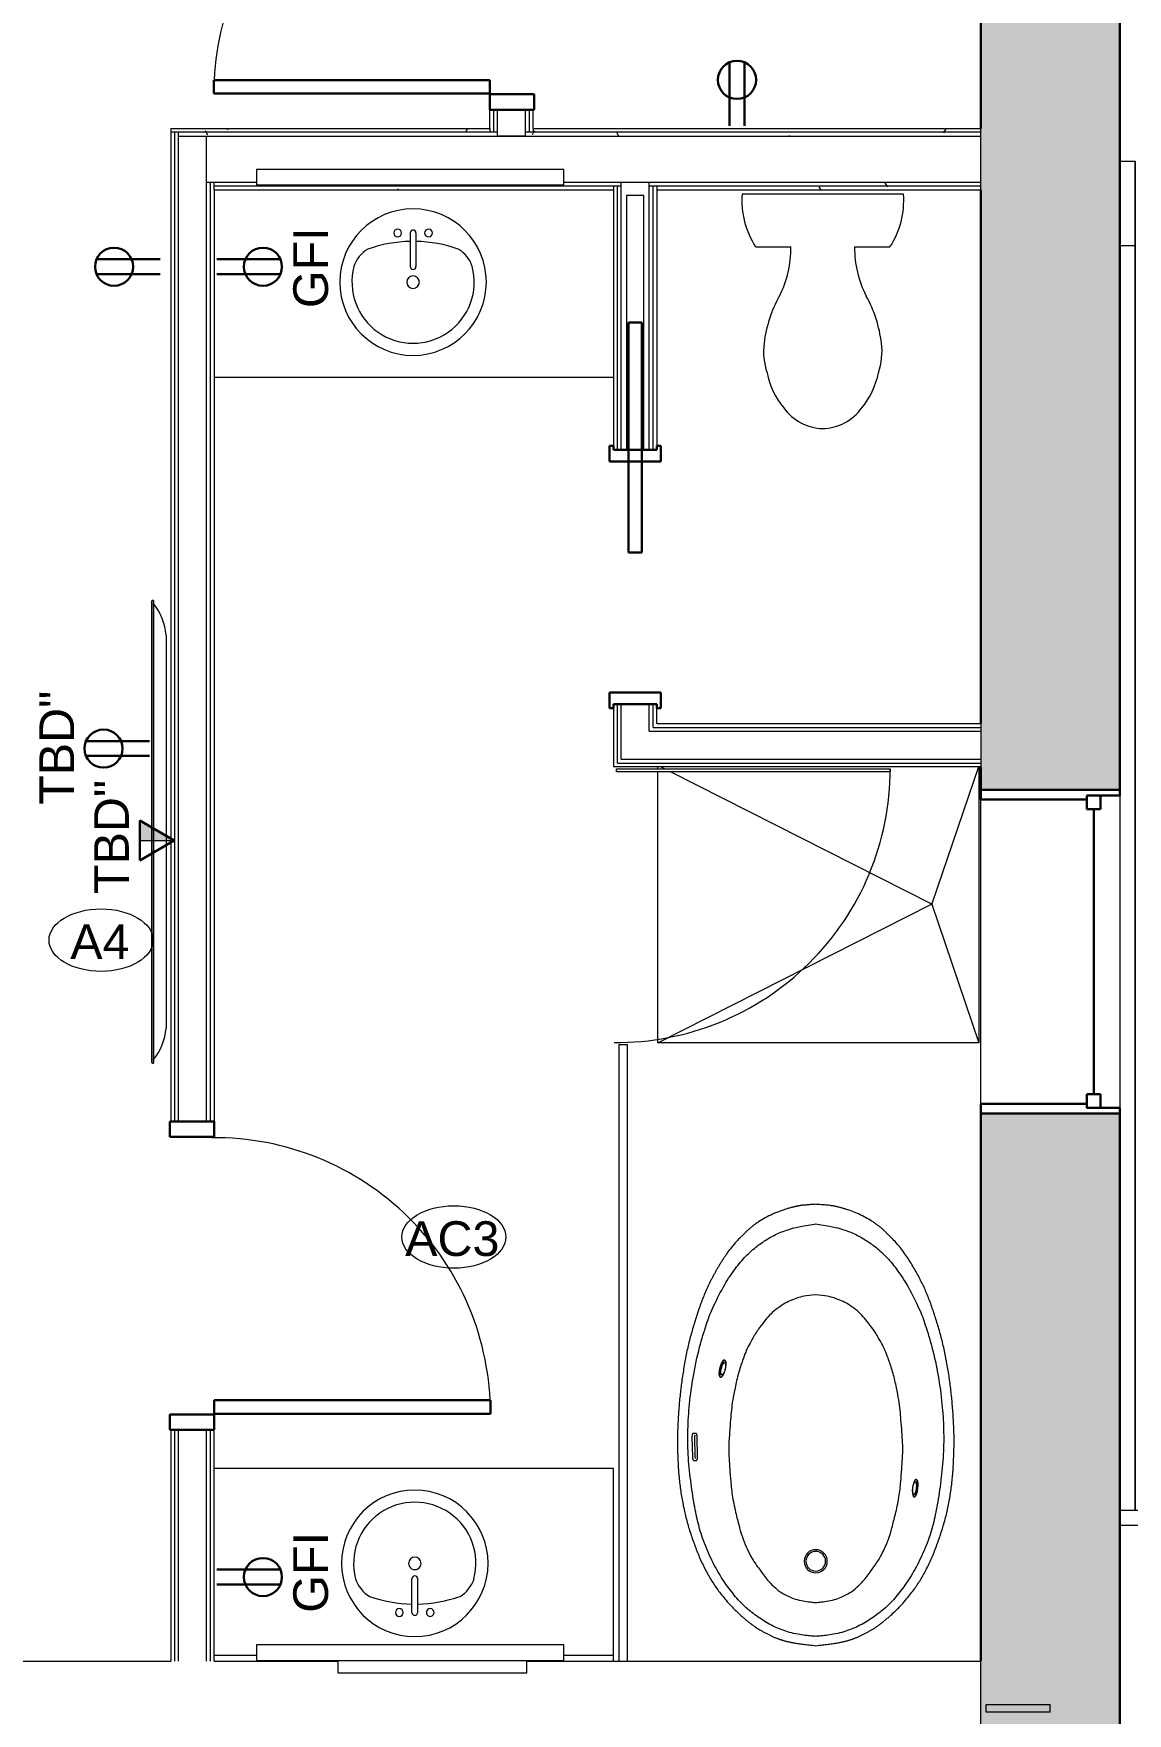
# Model space of a CAD drawing. Header units: inches. Extents: x -1176 to 1507, y -2563 to 978.
# Drawn here: x -894.9 to -753, y -794 to -576.1 of the extents above; entities that cross this region are included whole.
import ezdxf

# ---------------------------------------------------------------- set-up
doc = ezdxf.new("R2010")
doc.units = ezdxf.units.IN
doc.header["$MEASUREMENT"] = 0
for name, color, linetype, lineweight in [('A-ANNO-NOTE', 131, 'Continuous', 40), ('A-DOOR', 31, 'Continuous', 18), ('A-DOOR-FRAM', 31, 'Continuous', 30), ('A-FLOR-HRAL', 11, 'Continuous', 18), ('A-GLAZ', 151, 'Continuous', 18), ('A-GLAZ-CURT', 52, 'Continuous', 9), ('A-WALL', 113, 'Continuous', 18), ('A-WALL-PATT', 111, 'Continuous', 18), ('I-WALL', 2, 'Continuous', 18), ('P-SANR-FIXT', 6, 'Continuous', 9), ('Q-CASE', 31, 'Continuous', 9), ('Q-SPCQ', 91, 'Continuous', 9), ('Q-SPCQ-IDEN', 132, 'Continuous', 9)]:
    doc.layers.add(name, color=color, linetype=linetype, lineweight=lineweight)
doc.styles.add('Arial', font='arial.ttf', dxfattribs={"height": 4.5})
doc.styles.add('Swis721 Lt BT', font='swissl.ttf', dxfattribs={"height": 4.5})
pattern_1 = [(0, (0, 0), (15.36, 3.84), [0.634, -10.886, 0.634, -10.886, -61.44]), (0, (0, 0), (15.36, 3.84), [-23.04, 0.634, -22.406, 0.634, -10.886, -26.88]), (0, (0, 0), (15.36, 3.84), [-57.6, 0.634, -7.046, 0.634, -18.566]), (120, (5.76, 1.92), (-11.005538, 11.38215), [0.634, -10.886, 0.634, -10.886, -61.44]), (120, (5.76, 1.92), (-11.005538, 11.38215), [-23.04, 0.634, -22.406, 0.634, -10.886, -26.88]), (120, (5.76, 1.92), (-11.005538, 11.38215), [-57.6, 0.634, -7.046, 0.634, -18.566]), (240, (7.68, 9.6), (-4.354462, -15.22215), [0.634, -10.886, 0.634, -10.886, -61.44]), (240, (7.68, 9.6), (-4.354462, -15.22215), [-23.04, 0.634, -22.406, 0.634, -10.886, -26.88]), (240, (7.68, 9.6), (-4.354462, -15.22215), [-57.6, 0.634, -7.046, 0.634, -18.566])]

# ---------------------------------------------------------------- blocks, each defined once
blk = doc.blocks.new('Double Hung - balcony windows 3_ 6_-6827319-2nd Floor Power _ Signal')
at = {"layer": 'A-GLAZ', "color": 8, "lineweight": 30}
for p, q in [((-21, 9), (-20.25, 9)), ((-20.25, 4.75), (-20.25, 9)), ((20.25, 4.75), (20.25, 9)), ((21, 9), (20.25, 9)), ((-20.25, 6.5), (-20.25, 4.75)), ((-20.25, 6.5), (-18.5, 6.5)), ((-20.25, 4.75), (-18.5, 4.75)), ((-20.25, 4.75), (-19.75, 4.75)), ((-19.75, -9), (-19.75, 4.75)), ((-18.5, 6.5), (-18.5, 4.75)), ((-18.5, 5.625), (18.5, 5.625)), ((18.5, 6.5), (18.5, 4.75)), ((20.25, 6.5), (18.5, 6.5)), ((20.25, 4.75), (18.5, 4.75)), ((19.75, 4.75), (20.25, 4.75)), ((19.75, 4.75), (19.75, -9)), ((20.25, 6.5), (20.25, 4.75)), ((-19.75, -9), (-21, -9)), ((19.75, -9), (21, -9))]:
    blk.add_line(p, q, dxfattribs=at)
blk = doc.blocks.new('Vanity Counter Top w Round Sink Hole - 24_ Depth-7683048-2nd Floor Power _ Signal')
at = {"layer": 'Q-CASE'}
for p, q in [((-52.26, 0), (-52.26, -25)), ((-52.26, -0.75), (-45.82, -0.75)), ((-5.97, -0.75), (-0.49, -0.75)), ((-52.26, -25), (-0.49, -25))]:
    blk.add_line(p, q, dxfattribs=at)
blk = doc.blocks.new('Sink Vanity-Round - 19_ x 19_-4918671-2nd Floor Power _ Signal')
at = {"layer": 'P-SANR-FIXT'}
for p, q in [((3.43, 9.73), (3.43, 5.36)), ((4.18, 9.73), (4.18, 5.36))]:
    blk.add_line(p, q, dxfattribs=at)
for centre, radius, start, end in [((3.81, 3.35), 9.5, 90, 270), ((3.81, 3.35), 9.5, 270, 90), ((1.81, 9.73), 0.5, 360, 180), ((1.81, 9.73), 0.5, 180, 360), ((3.81, 9.73), 0.375, 360, 180), ((5.81, 9.73), 0.5, 0, 180), ((5.81, 9.73), 0.5, 180, 360), ((0.05, 4.11), 4.12, 120.7927, 162.1904), ((3.81, -9.17), 17.81, 91.2067, 109.2086), ((3.81, -9.17), 17.81, 70.7914, 88.7933), ((7.56, 4.11), 4.12, 17.8096, 59.2073), ((3.81, 3.35), 7.93, 165.3071, 14.6929), ((3.81, 5.36), 0.375, 180, 360), ((3.81, 3.35), 0.812, 360, 180), ((3.81, 3.35), 0.813, 180, 360)]:
    blk.add_arc(centre, radius, start, end, dxfattribs=at)
blk = doc.blocks.new('Single Flush - D1 3_ X 8_-8250001-2nd Floor Power _ Signal')
at = {"layer": 'A-DOOR', "lineweight": 30}
for p, q in [((16.15625, -2.8125), (17.90625, -2.8125)), ((16.15625, -38.625), (16.15625, -2.8125)), ((17.90625, -2.8125), (17.90625, -38.625)), ((17.90625, -38.625), (16.15625, -38.625))]:
    blk.add_line(p, q, dxfattribs=at)
at = {"layer": 'A-DOOR', "lineweight": 9}
blk.add_arc((17.90625, -2.8125), 35.8125, 179.5, 270, dxfattribs=at)
at = {"layer": 'A-DOOR-FRAM'}
for p, q in [((-20, 2.9375), (-20, -2.8125)), ((-20, 2.9375), (-18, 2.9375)), ((-18, 2.9375), (-18, -2.8125)), ((18.000004, 2.9375), (18.000004, -2.8125)), ((18.000004, 2.9375), (20.000004, 2.9375)), ((20.000004, 2.9375), (20.000004, -2.8125)), ((-20, -2.8125), (-18, -2.8125)), ((18.000004, -2.8125), (20.000004, -2.8125))]:
    blk.add_line(p, q, dxfattribs=at)
blk = doc.blocks.new('Single Flush - D2 3_ X 8_-8252890-2nd Floor Power _ Signal')
at = {"layer": 'A-DOOR', "lineweight": 30}
for p, q in [((16.15625, 38.625), (16.15625, 2.8125)), ((17.90625, 38.625), (16.15625, 38.625)), ((17.90625, 2.8125), (17.90625, 38.625)), ((16.15625, 2.8125), (17.90625, 2.8125))]:
    blk.add_line(p, q, dxfattribs=at)
at = {"layer": 'A-DOOR', "lineweight": 9}
blk.add_arc((17.90625, 2.8125), 35.8125, 90, 180.5, dxfattribs=at)
at = {"layer": 'A-DOOR-FRAM'}
for p, q in [((-20, -2.9375), (-20, 2.8125)), ((-20, 2.8125), (-18, 2.8125)), ((-18, -2.9375), (-18, 2.8125)), ((18.000004, -2.9375), (18.000004, 2.8125)), ((18.000004, 2.8125), (20.000004, 2.8125)), ((20.000004, -2.9375), (20.000004, 2.8125)), ((-20, -2.9375), (-18, -2.9375)), ((18.000004, -2.9375), (20.000004, -2.9375))]:
    blk.add_line(p, q, dxfattribs=at)
blk = doc.blocks.new('Top Rail Type - Top Rail_Internal_-7020483-2nd Floor Power _ Signal')
at = {"layer": 'A-FLOR-HRAL', "lineweight": 9}
for p, q in [((-754.04, -592.63), (-752.04, -592.63)), ((-752.04, -592.63), (-752.04, -603.63)), ((-752.04, -603.63), (-754.04, -603.63)), ((-752.04, -603.63), (-752.04, -767.63))]:
    blk.add_line(p, q, dxfattribs=at)
blk = doc.blocks.new('Top Rail Type - Top Rail_Internal_-V51-2nd Floor Power _ Signal')
at = {"layer": 'A-FLOR-HRAL', "lineweight": 9}
for p, q in [((-754.04, -592.63), (-752.04, -592.63)), ((-752.04, -603.63), (-752.04, -592.63)), ((-752.04, -767.63), (-752.04, -603.63))]:
    blk.add_line(p, q, dxfattribs=at)
blk = doc.blocks.new('P-Toilet-Floor-3D - Floor Mount-7330913-2nd Floor Power _ Signal')
at = {"layer": 'P-SANR-FIXT'}
for p, q in [((10.46, -1.47), (-10.46, -1.47)), ((-8.7, -8.31), (-4.13, -8.31)), ((4.13, -8.31), (8.7, -8.31))]:
    blk.add_line(p, q, dxfattribs=at)
for centre, radius, start, end in [((0.69, -2.25), 11.19, 176.0012, 212.8527), ((-0.69, -2.25), 11.19, 327.1473, 3.9988), ((-17.85, -8.46), 13.72, 332.9997, 0.6089), ((17.85, -8.46), 13.72, 179.3911, 207.0003), ((9.41, -22.94), 17.16, 151.2397, 172.7867), ((-9.41, -22.94), 17.16, 7.2133, 28.7603), ((0.88, -21.86), 8.56, 172.7867, 198.8936), ((-0.88, -21.86), 8.56, 341.1064, 7.2133), ((2.68, -22.72), 10.08, 190.9157, 219.9319), ((-2.68, -22.72), 10.08, 320.0681, 349.0843), ((0.18, -25.42), 6.45, 215.8378, 268.4031), ((-0.18, -25.42), 6.45, 271.5969, 324.1622)]:
    blk.add_arc(centre, radius, start, end, dxfattribs=at)
blk = doc.blocks.new('CW-Single Glass Door - Type 1-7109292-2nd Floor Power _ Signal')
at = {"layer": 'A-DOOR'}
for p, q in [((-17.75, 35.875), (-17.375, 35.875)), ((-17.75, 0.375), (-17.75, 35.875)), ((-17.375, 35.875), (-17.375, 0.375)), ((-17.375, 0.375), (-17.75, 0.375))]:
    blk.add_line(p, q, dxfattribs=at)
at = {"layer": 'A-DOOR', "lineweight": 9}
blk.add_arc((-17.75, 0.375), 35.5, 359.5, 90, dxfattribs=at)
blk = doc.blocks.new('downloadobjectfile_id_236f7131-f753-4b41-a4ac-6b6cf5932f67 - Bath tub-6664744-2nd Floor Power _ Signal')
at = {"layer": 'P-SANR-FIXT'}
for p, q in [((-4.58, 15.85), (-4.58, 15.48)), ((-4.21, 15.32), (-1.45, 15.38)), ((-1.53, 16.05), (-4.15, 15.99)), ((-1.52, 15.72), (-4.15, 15.66)), ((-1.09, 15.55), (-1.1, 15.94)), ((6.24, 12.4), (6.23, 12.33)), ((8.41, 11.78), (8.42, 11.84))]:
    blk.add_line(p, q, dxfattribs=at)
for centre, radius, start, end in [((-4.14, 15.3), 0.361, 91.2564, 121.564), ((-1.51, 15.36), 0.361, 60.9489, 91.2564), ((-17.67, 0), 1.5, 360, 180), ((-17.67, 0), 1.27, 0, 180), ((-17.67, 0), 1.5, 180, 360), ((-17.67, 0), 1.27, 180, 0)]:
    blk.add_arc(centre, radius, start, end, dxfattribs=at)
for points, knots in [([(28.63, 0), (28.61, 0.2), (28.6, 0.48), (28.58, 0.81), (28.56, 1.05), (28.54, 1.26), (28.52, 1.45), (28.51, 1.62), (28.49, 1.79), (28.47, 1.94), (28.45, 2.07), (28.43, 2.2), (28.41, 2.33), (28.39, 2.44), (28.36, 2.55), (28.34, 2.65), (28.31, 2.76), (28.29, 2.87), (28.25, 3.01), (28.21, 3.18), (28.14, 3.41), (28.06, 3.71), (27.93, 4.11), (27.71, 4.76), (27.37, 5.6), (26.88, 6.57), (26.43, 7.3), (26.09, 7.81), (25.84, 8.15), (25.61, 8.44), (25.38, 8.7), (25.15, 8.95), (24.91, 9.19), (24.65, 9.45), (24.29, 9.81), (23.8, 10.29), (23.15, 10.85), (22.57, 11.3), (22.09, 11.64), (21.72, 11.88), (21.36, 12.12), (20.99, 12.35), (20.62, 12.58), (20.26, 12.79), (19.89, 13), (19.52, 13.2), (19.15, 13.4), (18.66, 13.65), (18.04, 13.95), (17.29, 14.29), (16.53, 14.61), (15.75, 14.9), (14.69, 15.28), (13.32, 15.72), (11.9, 16.13), (10.73, 16.44), (9.54, 16.72), (8, 17.02), (6.12, 17.32), (4.57, 17.52), (3.34, 17.65), (2.43, 17.73), (1.54, 17.8), (0.68, 17.85), (-0.13, 17.89), (-0.86, 17.92), (-1.51, 17.94), (-2.14, 17.94), (-2.84, 17.93), (-3.67, 17.91), (-4.61, 17.87), (-5.42, 17.83), (-6.07, 17.79), (-6.7, 17.73), (-7.78, 17.63), (-9.25, 17.42), (-10.67, 17.15), (-11.79, 16.89), (-12.64, 16.67), (-13.48, 16.42), (-14.32, 16.15), (-15.14, 15.86), (-16.2, 15.47), (-17.23, 15.06), (-18.26, 14.57), (-19.02, 14.18), (-19.74, 13.78), (-20.4, 13.38), (-21.04, 12.95), (-21.69, 12.48), (-22.38, 11.94), (-22.97, 11.43), (-23.46, 10.98), (-23.83, 10.62), (-24.2, 10.24), (-24.56, 9.85), (-24.91, 9.46), (-25.23, 9.09), (-25.52, 8.74), (-25.77, 8.43), (-25.99, 8.13), (-26.26, 7.75), (-26.5, 7.35), (-26.76, 6.89), (-26.96, 6.54), (-27.11, 6.24), (-27.23, 6.01), (-27.31, 5.84), (-27.39, 5.68), (-27.49, 5.46), (-27.59, 5.22), (-27.68, 5), (-27.73, 4.86), (-27.77, 4.76), (-27.8, 4.65), (-27.84, 4.53), (-27.88, 4.41), (-27.92, 4.28), (-27.96, 4.14), (-28, 3.99), (-28.04, 3.83), (-28.08, 3.65), (-28.13, 3.46), (-28.17, 3.26), (-28.21, 3.04), (-28.26, 2.79), (-28.3, 2.53), (-28.35, 2.24), (-28.39, 1.94), (-28.45, 1.49), (-28.53, 0.87), (-28.59, 0.3), (-28.62, 0)], [0, 0, 0, 0, 0.003049, 0.004573, 0.006098, 0.007622, 0.009146, 0.010671, 0.012195, 0.01372, 0.015244, 0.016768, 0.018293, 0.019817, 0.021341, 0.022866, 0.02439, 0.025915, 0.027439, 0.030488, 0.033537, 0.036585, 0.042683, 0.04878, 0.060976, 0.073171, 0.085366, 0.091463, 0.097561, 0.103659, 0.109756, 0.115854, 0.121951, 0.128049, 0.134146, 0.146341, 0.158537, 0.170732, 0.176829, 0.182927, 0.189024, 0.195122, 0.20122, 0.207317, 0.213415, 0.219512, 0.22561, 0.231707, 0.243902, 0.256098, 0.268293, 0.280488, 0.292683, 0.317073, 0.341463, 0.353659, 0.365854, 0.390244, 0.414634, 0.439024, 0.45122, 0.463415, 0.47561, 0.487805, 0.5, 0.512195, 0.52439, 0.536585, 0.54878, 0.560976, 0.573171, 0.585366, 0.591463, 0.597561, 0.609756, 0.634146, 0.658537, 0.670732, 0.682927, 0.695122, 0.707317, 0.719512, 0.731707, 0.756098, 0.768293, 0.780488, 0.792683, 0.804878, 0.817073, 0.829268, 0.841463, 0.853659, 0.859756, 0.865854, 0.871951, 0.878049, 0.884146, 0.890244, 0.896341, 0.902439, 0.908537, 0.914634, 0.926829, 0.932927, 0.939024, 0.945122, 0.948171, 0.95122, 0.954268, 0.957317, 0.963415, 0.966463, 0.967988, 0.969512, 0.971037, 0.972561, 0.974085, 0.97561, 0.977134, 0.978659, 0.980183, 0.981707, 0.983232, 0.984756, 0.98628, 0.987805, 0.989329, 0.990854, 0.992378, 0.993902, 0.996951, 1, 1, 1, 1]), ([(-27.41, 0), (-27.41, 0.17), (-27.39, 0.55), (-27.13, 2.64), (-26.63, 4.38), (-25.79, 6.2), (-24.61, 7.94), (-23.4, 9.44), (-21.88, 10.76), (-19.96, 12.16), (-17.98, 13.29), (-15.15, 14.56), (-12.92, 15.24), (-10.26, 15.8), (-7.17, 16.24), (-3.75, 16.6), (-0.55, 16.6), (2.72, 16.42), (6.45, 15.9), (9.78, 15.19), (13.29, 14.12), (14.76, 13.58), (18.1, 11.95), (19.97, 10.69), (21.67, 9.36), (23.1, 7.78), (23.97, 6.54), (24.83, 5.05), (25.43, 3.41), (25.81, 1.98), (26.08, 0)], [-5.618031, -5.618031, -5.618031, -5.618031, -5.544194, -5.424812, -5.260384, -5.095898, -4.928484, -4.760658, -4.585358, -4.400115, -4.184559, -3.970312, -3.743931, -3.517047, -3.259472, -2.988396, -2.713063, -2.428449, -2.138296, -1.837006, -1.597044, -1.348216, -1.138919, -0.913036, -0.731154, -0.569833, -0.420907, -0.282566, -0.145254, 0, 0, 0, 0]), ([(-4.15, 15.99), (-4.26, 15.99), (-4.4, 15.97), (-4.52, 15.92), (-4.56, 15.9), (-4.58, 15.87), (-4.58, 15.86), (-4.58, 15.85)], [0, 0, 0, 0, 0.444444, 0.666667, 0.777778, 0.888889, 1, 1, 1, 1]), ([(-4.58, 15.48), (-4.57, 15.46), (-4.57, 15.45), (-4.56, 15.43), (-4.56, 15.43), (-4.56, 15.42), (-4.55, 15.42), (-4.55, 15.41), (-4.54, 15.4), (-4.53, 15.4), (-4.53, 15.39), (-4.52, 15.39), (-4.51, 15.38), (-4.5, 15.38), (-4.49, 15.37), (-4.48, 15.37), (-4.46, 15.36), (-4.45, 15.35), (-4.43, 15.35), (-4.41, 15.34), (-4.39, 15.34), (-4.37, 15.33), (-4.35, 15.33), (-4.32, 15.33), (-4.29, 15.32), (-4.26, 15.32), (-4.23, 15.32), (-4.21, 15.32)], [0, 0, 0, 0, 0.041667, 0.057292, 0.080729, 0.104167, 0.125, 0.145833, 0.1875, 0.229167, 0.270833, 0.302083, 0.333333, 0.375, 0.416667, 0.458333, 0.5, 0.541667, 0.583333, 0.666667, 0.75, 0.791667, 0.833333, 0.875, 0.916667, 0.958333, 1, 1, 1, 1]), ([(-1.1, 15.94), (-1.1, 15.95), (-1.11, 15.96), (-1.14, 15.98), (-1.18, 16), (-1.25, 16.02), (-1.37, 16.04), (-1.48, 16.05), (-1.53, 16.05)], [0, 0, 0, 0, 0.125, 0.25, 0.375, 0.5, 0.75, 1, 1, 1, 1]), ([(-1.45, 15.38), (-1.43, 15.38), (-1.4, 15.38), (-1.36, 15.39), (-1.33, 15.39), (-1.31, 15.4), (-1.29, 15.4), (-1.27, 15.4), (-1.26, 15.41), (-1.24, 15.41), (-1.23, 15.42), (-1.21, 15.42), (-1.2, 15.43), (-1.18, 15.44), (-1.17, 15.44), (-1.16, 15.45), (-1.15, 15.46), (-1.14, 15.46), (-1.13, 15.47), (-1.13, 15.47), (-1.12, 15.48), (-1.11, 15.49), (-1.11, 15.49), (-1.1, 15.5), (-1.1, 15.51), (-1.1, 15.51), (-1.09, 15.52), (-1.09, 15.54), (-1.09, 15.55)], [0, 0, 0, 0, 0.041667, 0.083333, 0.125, 0.166667, 0.208333, 0.25, 0.291667, 0.333333, 0.375, 0.416667, 0.5, 0.541667, 0.583333, 0.625, 0.666667, 0.697917, 0.729167, 0.770833, 0.8125, 0.854167, 0.875, 0.895833, 0.916667, 0.942708, 0.958333, 1, 1, 1, 1]), ([(16.89, 0), (16.8, 1.27), (16.48, 2.48), (16.13, 3.34), (15.69, 4.17), (14.98, 5.22), (14.26, 6.02), (13.41, 6.67), (12.38, 7.51), (11.18, 8.22), (10.13, 8.79), (9.49, 9.08), (8.26, 9.53), (6.69, 10.07), (4.84, 10.46), (3.28, 10.79), (1.97, 10.94), (0.6, 11.06), (-0.86, 11.17), (-2.86, 11.31), (-4.35, 11.24), (-5.73, 11.15), (-7.46, 11.03), (-9.26, 10.84), (-11.69, 10.32), (-13.21, 9.91), (-14.78, 9.49), (-16.19, 8.83), (-17.34, 8.3), (-18.79, 7.24), (-20.02, 6.38), (-21.28, 5.13), (-21.9, 4.24), (-22.24, 3.5), (-22.59, 2.68), (-22.84, 1.69), (-22.94, 0.81), (-23, 0.26), (-23.03, 0)], [0, 0, 0, 0, 0.095825, 0.182513, 0.269753, 0.361199, 0.455897, 0.552236, 0.65743, 0.766411, 0.857986, 0.946942, 1.048984, 1.184003, 1.327218, 1.460629, 1.57966, 1.69493, 1.829456, 1.967274, 2.102928, 2.230917, 2.36765, 2.535001, 2.698079, 2.855999, 2.988228, 3.111669, 3.240091, 3.366918, 3.507968, 3.628876, 3.730864, 3.808196, 3.883993, 3.961779, 4.030158, 4.077503, 4.077503, 4.077503, 4.077503]), ([(6.23, 12.33), (6.22, 12.32), (6.22, 12.28), (6.24, 12.22), (6.29, 12.15), (6.37, 12.08), (6.47, 12.01), (6.63, 11.92), (6.87, 11.82), (7.21, 11.72), (7.67, 11.62), (8.08, 11.61), (8.33, 11.68), (8.39, 11.74), (8.41, 11.78)], [0, 0, 0, 0, 0.05, 0.1, 0.15, 0.2, 0.25, 0.3, 0.4, 0.5, 0.6, 0.8, 0.9, 1, 1, 1, 1]), ([(8.41, 11.78), (8.41, 11.8), (8.41, 11.83), (8.39, 11.9), (8.34, 11.96), (8.27, 12.03), (8.17, 12.1), (8.01, 12.19), (7.76, 12.3), (7.42, 12.4), (6.96, 12.49), (6.54, 12.51), (6.29, 12.43), (6.24, 12.37), (6.23, 12.33)], [0, 0, 0, 0, 0.05, 0.1, 0.15, 0.2, 0.25, 0.3, 0.4, 0.5, 0.6, 0.8, 0.9, 1, 1, 1, 1]), ([(6.23, 12.33), (6.23, 12.35), (6.25, 12.38), (6.31, 12.43), (6.39, 12.46), (6.49, 12.48), (6.61, 12.49), (6.8, 12.5), (7.07, 12.47), (7.42, 12.4), (7.88, 12.26), (8.24, 12.07), (8.4, 11.89), (8.42, 11.81), (8.41, 11.78)], [0, 0, 0, 0, 0.05, 0.1, 0.15, 0.2, 0.25, 0.3, 0.4, 0.5, 0.6, 0.8, 0.9, 1, 1, 1, 1]), ([(8.42, 11.84), (8.43, 11.85), (8.43, 11.89), (8.41, 11.95), (8.36, 12.02), (8.28, 12.09), (8.18, 12.15), (8.03, 12.24), (7.78, 12.35), (7.45, 12.46), (6.98, 12.55), (6.56, 12.56), (6.31, 12.49), (6.25, 12.43), (6.24, 12.4)], [0, 0, 0, 0, 0.05, 0.1, 0.15, 0.2, 0.25, 0.3, 0.4, 0.5, 0.6, 0.8, 0.9, 1, 1, 1, 1]), ([(8.09, 11.82), (8.09, 11.8), (8.08, 11.78), (8.05, 11.75), (8, 11.72), (7.94, 11.7), (7.86, 11.69), (7.73, 11.68), (7.47, 11.7), (7.05, 11.79), (6.68, 11.96), (6.52, 12.11), (6.5, 12.18), (6.52, 12.21)], [0, 0, 0, 0, 0.047619, 0.095238, 0.142857, 0.190476, 0.238095, 0.285714, 0.380952, 0.571429, 0.761905, 0.880952, 1, 1, 1, 1]), ([(8.09, 11.82), (8.1, 11.83), (8.1, 11.86), (8.09, 11.9), (8.06, 11.95), (8.01, 11.99), (7.94, 12.04), (7.84, 12.11), (7.6, 12.21), (7.18, 12.33), (6.78, 12.35), (6.56, 12.3), (6.52, 12.24), (6.52, 12.21)], [0, 0, 0, 0, 0.047619, 0.095238, 0.142857, 0.190476, 0.238095, 0.285714, 0.380952, 0.571429, 0.761905, 0.880952, 1, 1, 1, 1]), ([(6.52, 12.21), (6.52, 12.22), (6.54, 12.25), (6.58, 12.28), (6.65, 12.3), (6.76, 12.32), (7, 12.32), (7.44, 12.25), (7.85, 12.09), (8.06, 11.93), (8.1, 11.85), (8.09, 11.82)], [0, 0, 0, 0, 0.052632, 0.105263, 0.157895, 0.210526, 0.315789, 0.526316, 0.736842, 0.868421, 1, 1, 1, 1]), ([(6.52, 12.21), (6.52, 12.22), (6.54, 12.25), (6.58, 12.28), (6.65, 12.3), (6.73, 12.31), (6.82, 12.32), (6.97, 12.32), (7.25, 12.28), (7.67, 12.17), (7.97, 12.01), (8.08, 11.89), (8.1, 11.84), (8.09, 11.82)], [0, 0, 0, 0, 0.052632, 0.105263, 0.157895, 0.210526, 0.263158, 0.315789, 0.421053, 0.631579, 0.815789, 0.907895, 1, 1, 1, 1]), ([(-28.62, 0), (-28.59, -0.3), (-28.53, -0.87), (-28.45, -1.49), (-28.39, -1.94), (-28.35, -2.24), (-28.3, -2.53), (-28.26, -2.79), (-28.21, -3.04), (-28.17, -3.26), (-28.13, -3.46), (-28.08, -3.65), (-28.04, -3.83), (-28, -3.99), (-27.96, -4.14), (-27.92, -4.28), (-27.88, -4.41), (-27.84, -4.53), (-27.8, -4.65), (-27.77, -4.76), (-27.73, -4.86), (-27.68, -5), (-27.59, -5.22), (-27.47, -5.51), (-27.31, -5.84), (-27.14, -6.18), (-26.96, -6.54), (-26.76, -6.89), (-26.57, -7.24), (-26.38, -7.55), (-26.19, -7.85), (-25.99, -8.13), (-25.77, -8.43), (-25.52, -8.74), (-25.23, -9.09), (-24.91, -9.46), (-24.44, -9.98), (-23.95, -10.5), (-23.46, -10.98), (-22.97, -11.43), (-22.38, -11.94), (-21.69, -12.48), (-21.04, -12.95), (-20.4, -13.38), (-19.74, -13.78), (-19.02, -14.18), (-18.26, -14.57), (-17.49, -14.93), (-16.72, -15.26), (-15.93, -15.57), (-14.87, -15.96), (-13.76, -16.33), (-12.64, -16.67), (-11.51, -16.97), (-10.11, -17.27), (-8.67, -17.51), (-7.47, -17.66), (-6.7, -17.73), (-6.07, -17.79), (-5.42, -17.83), (-4.61, -17.87), (-3.67, -17.91), (-2.84, -17.93), (-2.14, -17.94), (-1.51, -17.94), (-0.86, -17.92), (-0.13, -17.89), (0.68, -17.85), (1.54, -17.8), (2.43, -17.73), (3.64, -17.62), (5.19, -17.45), (7.06, -17.18), (8.93, -16.85), (10.74, -16.44), (12.48, -15.97), (14.15, -15.46), (15.49, -15), (16.53, -14.61), (17.55, -14.19), (18.78, -13.61), (20.01, -12.94), (20.99, -12.36), (21.73, -11.89), (22.45, -11.39), (23.15, -10.85), (23.8, -10.29), (24.29, -9.81), (24.65, -9.45), (24.91, -9.19), (25.15, -8.95), (25.38, -8.7), (25.61, -8.44), (25.84, -8.15), (26.09, -7.81), (26.41, -7.34), (26.81, -6.68), (27.25, -5.84), (27.63, -4.97), (27.89, -4.25), (28.06, -3.69), (28.16, -3.36), (28.23, -3.1), (28.27, -2.95), (28.3, -2.83), (28.33, -2.7), (28.36, -2.55), (28.4, -2.39), (28.42, -2.25), (28.44, -2.1), (28.47, -1.91), (28.51, -1.62), (28.54, -1.31), (28.57, -0.94), (28.6, -0.5), (28.62, -0.17), (28.63, 0)], [0, 0, 0, 0, 0.003049, 0.006098, 0.007622, 0.009146, 0.010671, 0.012195, 0.01372, 0.015244, 0.016768, 0.018293, 0.019817, 0.021341, 0.022866, 0.02439, 0.025915, 0.027439, 0.028963, 0.030488, 0.032012, 0.033537, 0.036585, 0.042683, 0.04878, 0.054878, 0.060976, 0.067073, 0.073171, 0.079268, 0.085366, 0.091463, 0.097561, 0.103659, 0.109756, 0.115854, 0.121951, 0.134146, 0.140244, 0.146341, 0.158537, 0.170732, 0.182927, 0.195122, 0.207317, 0.219512, 0.231707, 0.243902, 0.256098, 0.268293, 0.280488, 0.304878, 0.317073, 0.329268, 0.353659, 0.378049, 0.390244, 0.402439, 0.408537, 0.414634, 0.426829, 0.439024, 0.45122, 0.463415, 0.47561, 0.487805, 0.5, 0.512195, 0.52439, 0.536585, 0.54878, 0.573171, 0.597561, 0.621951, 0.646341, 0.670732, 0.695122, 0.719512, 0.731707, 0.743902, 0.768293, 0.792683, 0.804878, 0.817073, 0.829268, 0.841463, 0.853659, 0.865854, 0.871951, 0.878049, 0.884146, 0.890244, 0.896341, 0.902439, 0.908537, 0.914634, 0.925305, 0.935976, 0.946646, 0.957317, 0.962652, 0.967988, 0.970655, 0.973323, 0.974657, 0.975991, 0.978659, 0.981326, 0.98266, 0.983994, 0.986662, 0.989329, 0.991997, 0.994665, 0.997332, 1, 1, 1, 1]), ([(26.08, 0), (25.81, -1.98), (25.43, -3.41), (24.83, -5.05), (23.97, -6.54), (23.1, -7.78), (21.67, -9.36), (19.97, -10.69), (18.1, -11.95), (14.76, -13.58), (13.29, -14.12), (9.78, -15.19), (6.45, -15.9), (2.72, -16.42), (-0.55, -16.6), (-3.75, -16.6), (-7.17, -16.24), (-10.26, -15.8), (-12.92, -15.24), (-15.15, -14.56), (-17.98, -13.29), (-19.96, -12.16), (-21.88, -10.76), (-23.4, -9.44), (-24.61, -7.94), (-25.79, -6.2), (-26.63, -4.38), (-27.13, -2.64), (-27.39, -0.55), (-27.41, -0.17), (-27.41, 0)], [-5.618031, -5.618031, -5.618031, -5.618031, -5.472777, -5.335466, -5.197124, -5.048198, -4.886878, -4.704995, -4.479113, -4.269816, -4.020987, -3.781025, -3.479735, -3.189582, -2.904969, -2.629635, -2.35856, -2.100984, -1.8741, -1.647719, -1.433473, -1.217917, -1.032673, -0.857374, -0.689547, -0.522133, -0.357647, -0.193219, -0.073837, 0, 0, 0, 0]), ([(-23.03, 0), (-23, -0.26), (-22.94, -0.81), (-22.84, -1.69), (-22.59, -2.68), (-22.24, -3.5), (-21.9, -4.24), (-21.28, -5.13), (-20.02, -6.38), (-18.79, -7.24), (-17.34, -8.3), (-16.19, -8.83), (-14.78, -9.49), (-13.21, -9.91), (-11.69, -10.32), (-9.26, -10.84), (-7.46, -11.03), (-5.73, -11.15), (-4.35, -11.24), (-2.86, -11.31), (-0.86, -11.17), (0.6, -11.06), (1.97, -10.94), (3.28, -10.79), (4.84, -10.46), (6.69, -10.07), (8.26, -9.53), (9.49, -9.08), (10.13, -8.79), (11.18, -8.22), (12.38, -7.51), (13.41, -6.67), (14.26, -6.02), (14.98, -5.22), (15.69, -4.17), (16.13, -3.34), (16.48, -2.48), (16.8, -1.27), (16.89, 0)], [0, 0, 0, 0, 0.047345, 0.115723, 0.19351, 0.269307, 0.346639, 0.448626, 0.569535, 0.710585, 0.837412, 0.965834, 1.089275, 1.221504, 1.379424, 1.542502, 1.709853, 1.846586, 1.974575, 2.110229, 2.248047, 2.382573, 2.497843, 2.616873, 2.750285, 2.893499, 3.028519, 3.130561, 3.219517, 3.311092, 3.420073, 3.525267, 3.621606, 3.716304, 3.80775, 3.89499, 3.981678, 4.077503, 4.077503, 4.077503, 4.077503]), ([(-7.08, -13.03), (-7.07, -13.02), (-7.07, -12.99), (-7.08, -12.94), (-7.12, -12.89), (-7.18, -12.84), (-7.26, -12.79), (-7.39, -12.73), (-7.69, -12.62), (-8.23, -12.52), (-8.85, -12.52), (-9.18, -12.59), (-9.3, -12.68), (-9.31, -12.74), (-9.3, -12.76)], [0, 0, 0, 0, 0.043478, 0.086957, 0.130435, 0.173913, 0.217391, 0.26087, 0.347826, 0.521739, 0.695652, 0.847826, 0.923913, 1, 1, 1, 1]), ([(-9.3, -12.77), (-9.31, -12.78), (-9.32, -12.81), (-9.3, -12.86), (-9.26, -12.91), (-9.2, -12.96), (-9.12, -13.01), (-8.99, -13.07), (-8.69, -13.17), (-8.15, -13.27), (-7.54, -13.28), (-7.21, -13.21), (-7.09, -13.11), (-7.07, -13.06), (-7.08, -13.03)], [0, 0, 0, 0, 0.043478, 0.086957, 0.130435, 0.173913, 0.217391, 0.26087, 0.347826, 0.521739, 0.695652, 0.847826, 0.923913, 1, 1, 1, 1]), ([(-9.3, -12.76), (-9.3, -12.78), (-9.28, -12.82), (-9.23, -12.88), (-9.14, -12.93), (-9.03, -12.99), (-8.9, -13.04), (-8.7, -13.1), (-8.3, -13.19), (-7.72, -13.23), (-7.24, -13.17), (-7.1, -13.08), (-7.08, -13.03)], [0, 0, 0, 0, 0.055556, 0.111111, 0.166667, 0.222222, 0.277778, 0.333333, 0.444444, 0.666667, 0.833333, 1, 1, 1, 1]), ([(-7.08, -13.03), (-7.09, -13.05), (-7.11, -13.08), (-7.18, -13.12), (-7.27, -13.16), (-7.43, -13.19), (-7.68, -13.22), (-8.04, -13.21), (-8.54, -13.15), (-8.98, -13.03), (-9.24, -12.88), (-9.3, -12.8), (-9.3, -12.77)], [0, 0, 0, 0, 0.055556, 0.111111, 0.166667, 0.222222, 0.333333, 0.444444, 0.555556, 0.777778, 0.888889, 1, 1, 1, 1]), ([(-8.99, -12.73), (-8.99, -12.71), (-8.99, -12.69), (-8.96, -12.66), (-8.92, -12.63), (-8.86, -12.61), (-8.79, -12.59), (-8.68, -12.57), (-8.44, -12.55), (-8.03, -12.58), (-7.62, -12.69), (-7.43, -12.79), (-7.37, -12.87), (-7.37, -12.9), (-7.38, -12.92)], [0, 0, 0, 0, 0.045455, 0.090909, 0.136364, 0.181818, 0.227273, 0.272727, 0.363636, 0.545455, 0.727273, 0.863636, 0.931818, 1, 1, 1, 1]), ([(-7.38, -12.92), (-7.38, -12.93), (-7.39, -12.95), (-7.44, -12.99), (-7.5, -13.01), (-7.57, -13.03), (-7.67, -13.05), (-7.81, -13.06), (-8.09, -13.06), (-8.52, -13), (-8.83, -12.89), (-8.96, -12.79), (-8.99, -12.75), (-8.99, -12.73)], [0, 0, 0, 0, 0.052632, 0.105263, 0.157895, 0.210526, 0.263158, 0.315789, 0.421053, 0.631579, 0.815789, 0.907895, 1, 1, 1, 1]), ([(-8.99, -12.73), (-8.99, -12.74), (-8.99, -12.76), (-8.98, -12.8), (-8.94, -12.83), (-8.9, -12.87), (-8.83, -12.91), (-8.72, -12.95), (-8.5, -13.03), (-8.09, -13.09), (-7.67, -13.09), (-7.46, -13.03), (-7.39, -12.97), (-7.37, -12.94), (-7.38, -12.92)], [0, 0, 0, 0, 0.045455, 0.090909, 0.136364, 0.181818, 0.227273, 0.272727, 0.363636, 0.545455, 0.727273, 0.863636, 0.931818, 1, 1, 1, 1]), ([(-7.38, -12.92), (-7.38, -12.93), (-7.39, -12.96), (-7.44, -12.99), (-7.5, -13.01), (-7.57, -13.03), (-7.67, -13.05), (-7.81, -13.06), (-8.09, -13.06), (-8.52, -13), (-8.83, -12.89), (-8.96, -12.79), (-8.99, -12.75), (-8.99, -12.73)], [0, 0, 0, 0, 0.052632, 0.105263, 0.157895, 0.210526, 0.263158, 0.315789, 0.421053, 0.631579, 0.815789, 0.907895, 1, 1, 1, 1])]:
    blk.add_open_spline(points, degree=3, knots=knots, dxfattribs=at)
blk = doc.blocks.new('System Panel - Glazed-7111618-2nd Floor Power _ Signal')
at = {"layer": 'A-GLAZ-CURT', "lineweight": 18}
for p, q in [((-40, 1.75), (40, 1.75)), ((-40, 0.75), (-40, 1.75)), ((40, 0.75), (-40, 0.75)), ((40, 0.75), (40, 1.75))]:
    blk.add_line(p, q, dxfattribs=at)
blk = doc.blocks.new('Single Flush Pocket - D5 2_6_ X 8_-6998465-2nd Floor Power _ Signal')
at = {"layer": 'A-DOOR', "lineweight": 30}
for p, q in [((3.1875, 0.875), (3.1875, -0.875)), ((33, 0.875), (3.1875, 0.875)), ((33, -0.875), (33, 0.875)), ((3.1875, -0.875), (33, -0.875))]:
    blk.add_line(p, q, dxfattribs=at)
at = {"layer": 'A-DOOR', "lineweight": 9}
blk.add_arc((33, 0.875), 29.8125, 180, 180.5, dxfattribs=at)
at = {"layer": 'A-DOOR-FRAM'}
for p, q in [((-17, 3.3125), (-15, 3.3125)), ((-17, 3.3125), (-17, 2.8125)), ((-17, 2.8125), (-16.5, 2.8125)), ((-16.5, -2.8125), (-16.5, 2.8125)), ((-15, -3.3125), (-15, 3.3125)), ((15.000004, -3.3125), (15.000004, 3.3125)), ((15.000004, 3.3125), (17.000004, 3.3125)), ((16.500004, 2.8125), (17.000004, 2.8125)), ((16.500004, -2.8125), (16.500004, 2.8125)), ((17.000004, 3.3125), (17.000004, 2.8125)), ((-17, -2.8125), (-16.5, -2.8125)), ((-17, -3.3125), (-17, -2.8125)), ((-17, -3.3125), (-15, -3.3125)), ((15.000004, -3.3125), (17.000004, -3.3125)), ((16.500004, -2.8125), (17.000004, -2.8125)), ((17.000004, -3.3125), (17.000004, -2.8125))]:
    blk.add_line(p, q, dxfattribs=at)
blk = doc.blocks.new('Top Rail Type - Top Rail_Internal_-7059130-2nd Floor Power _ Signal')
at = {"layer": 'A-FLOR-HRAL', "lineweight": 9}
for p, q in [((-710.17, -591.63), (-710.17, -589.63)), ((-710.17, -589.63), (-706.17, -589.63)), ((-706.17, -589.63), (-706.17, -769.63)), ((-708.17, -591.63), (-710.17, -591.63)), ((-708.17, -767.63), (-708.17, -591.63)), ((-754.04, -767.63), (-708.17, -767.63)), ((-706.17, -769.63), (-754.04, -769.63))]:
    blk.add_line(p, q, dxfattribs=at)
blk = doc.blocks.new('Vanity Counter Top w Round Sink Hole - 24_ Depth-V66-2nd Floor Power _ Signal')
at = {"layer": 'Q-CASE'}
blk.add_line((-52.26, -25), (-0.49, -25), dxfattribs=at)
blk = doc.blocks.new('A-Flat_Screen_TV - OLED 65B6P 65_-4747238-2nd Floor Power _ Signal')
at = {"layer": 'Q-SPCQ'}
for p, q in [((-30, 0.19), (30, 0.19)), ((-30, 0.19), (-30, 0)), ((30, 0), (-30, 0)), ((-29.94, 0), (-29.94, -0.06)), ((-25.5, 1.81), (25.5, 1.81)), ((29.94, -0.06), (29.94, 0)), ((30, 0), (30, 0.19)), ((29.94, -0.06), (-29.94, -0.06))]:
    blk.add_line(p, q, dxfattribs=at)
for centre, start, end in [((-24.9, -5.58), 94.6372, 128.9656), ((24.9, -5.58), 51.0344, 85.3628)]:
    blk.add_arc(centre, 7.41, start, end, dxfattribs=at)
blk = doc.blocks.new('AC3 - AC3-7345144-2nd Floor Power _ Signal')
at = {"layer": 'Q-SPCQ'}
for p, q in [((-12.25, 4.6), (-12.25, 3)), ((12.25, 3), (12.25, 4.6)), ((-12.25, 3), (12.25, 3))]:
    blk.add_line(p, q, dxfattribs=at)
blk = doc.blocks.new('Shower Floor - Shower Floor-V107-2nd Floor Power _ Signal')
at = {"layer": 'P-SANR-FIXT'}
for p, q in [((-17.7, 0), (18.09, 0)), ((18.09, 0), (18.09, -41.63)), ((-17.7, -0.07), (0.07, -6.12)), ((0.12, -6.12), (18.09, 0)), ((-17.07, -39.97), (0.07, -6.17)), ((0.09, -6.12), (0.07, -6.12)), ((0.09, -6.12), (0.07, -6.17)), ((0.12, -6.12), (0.07, -6.12)), ((0.07, -6.12), (0.07, -6.17)), ((0.07, -6.17), (0.12, -6.17)), ((0.09, -6.12), (0.12, -6.12)), ((0.09, -6.12), (0.12, -6.17)), ((0.12, -6.17), (0.12, -6.12)), ((18.09, -41.63), (0.12, -6.17)), ((-17.69, -41.2), (-17.44, -40.71)), ((-17.44, -41.63), (-17.69, -41.63)), ((18.09, -41.63), (-17.07, -41.63))]:
    blk.add_line(p, q, dxfattribs=at)
blk = doc.blocks.new('Mirror44 - Mirror-8095714-2nd Floor Power _ Signal')
at = {"layer": 'Q-SPCQ'}
for p, q in [((-957.47, -1005.6), (-997.33, -1005.6)), ((-997.33, -1005.6), (-997.33, -1007.6)), ((-957.47, -1007.6), (-957.47, -1005.6)), ((-997.33, -1007.6), (-957.47, -1007.6))]:
    blk.add_line(p, q, dxfattribs=at)
blk = doc.blocks.new('Mirror70 - Mirror-8095728-2nd Floor Power _ Signal')
at = {"layer": 'Q-SPCQ'}
for p, q in [((-957.47, -1005.6), (-997.33, -1005.6)), ((-997.33, -1005.6), (-997.33, -1007.6)), ((-957.47, -1007.6), (-957.47, -1005.6)), ((-997.33, -1007.6), (-957.47, -1007.6))]:
    blk.add_line(p, q, dxfattribs=at)
blk = doc.blocks.new('Appliance_Specialty Equipment Tag - Standard-3515593-2nd Floor Power _ Signal')
at = {"layer": 'Q-SPCQ-IDEN'}
blk.add_ellipse((-0.0499, 0.0037), major_axis=(-0.1406, 0), ratio=0.600473, dxfattribs=at)

msp = doc.modelspace()

# ---------------------------------------------------------------- hatches: boundary and pattern name
at = {"layer": 'A-ANNO-NOTE', "lineweight": 9}
msp.add_hatch(color=256, dxfattribs=at).paths.add_polyline_path([(-876.62, -680.77), (-881.08, -678.19), (-881.08, -680.77)], flags=0)
at = {"layer": 'A-WALL-PATT'}
h = msp.add_hatch(color=250, dxfattribs=at)
h.paths.add_polyline_path([(-754.04, -1262.19), (-754.04, -1210.19), (-772.04, -1210.19), (-772.04, -1262.19), (-763.55, -1262.19)], flags=0)
h.paths.add_polyline_path([(-754.04, -1170.19), (-754.04, -1093.3), (-772.04, -1093.3), (-772.04, -1170.19), (-763.55, -1170.19)], flags=0)
h.paths.add_polyline_path([(-754.04, -1053.19), (-754.04, -1004.19), (-772.04, -1004.19), (-772.04, -1053.19), (-763.55, -1053.19)], flags=0)
h.paths.add_polyline_path([(-763.55, -962.19), (-754.04, -962.19), (-754.04, -860.19), (-772.04, -860.19), (-772.04, -962.19)], flags=0)
h.paths.add_polyline_path([(-754.04, -818.19), (-754.04, -716.19), (-772.04, -716.19), (-772.04, -818.19), (-763.55, -818.19)], flags=0)
h.paths.add_polyline_path([(-754.04, -674.19), (-754.04, -572.19), (-772.04, -572.19), (-772.04, -674.19), (-763.55, -674.19)], flags=0)
h.paths.add_polyline_path([(-772.04, -530.19), (-754.04, -530.19), (-754.04, -428.19), (-772.04, -428.19), (-772.04, -498.55)], flags=0)
h.paths.add_polyline_path([(-772.04, -386.19), (-754.04, -386.19), (-754.04, -278.19), (-772.04, -278.19), (-772.04, -383.71)], flags=0)
h.paths.add_polyline_path([(-754.04, -236.19), (-754.04, -122.5), (-772.04, -122.5), (-772.04, -236.19), (-763.55, -236.19)], flags=0)
h.paths.add_polyline_path([(-772.04, -80.5), (-754.04, -80.5), (-754.04, 16.25), (-772.04, 16.25), (-772.04, -72.63)], flags=0)
at = {"layer": 'A-WALL-PATT', "lineweight": 9}
h = msp.add_hatch(dxfattribs=at)
h.set_pattern_fill('FP_3', color=256, style=0, pattern_type=2)
h.set_pattern_definition(pattern_1)
h.paths.add_polyline_path([(-772.04, -588.9), (-772.04, -588.4), (-830.08, -588.4), (-830.08, -588.9), (-809.81, -588.9)], flags=0)
h.paths.add_polyline_path([(-876.06, -588.9), (-835.7, -588.9), (-835.7, -588.4), (-877.06, -588.4), (-877.06, -588.9), (-876.56, -588.9)], flags=0)
h = msp.add_hatch(dxfattribs=at)
h.set_pattern_fill('FP_3', color=256, style=0, pattern_type=2)
h.set_pattern_definition(pattern_1)
h.paths.add_polyline_path([(-834.7, -589.4), (-834.7, -588.9), (-876.06, -588.9), (-876.06, -589.4), (-856.06, -589.4)], flags=0)
h.paths.add_polyline_path([(-772.04, -589.4), (-772.04, -588.9), (-831.08, -588.9), (-831.08, -589.4), (-809.81, -589.4)], flags=0)
h = msp.add_hatch(dxfattribs=at)
h.set_pattern_fill('FP_3', color=256, style=0, pattern_type=2)
h.set_pattern_definition(pattern_1)
h.paths.add_polyline_path([(-772.04, -595.9), (-772.04, -595.4), (-815.04, -595.4), (-815.04, -595.9), (-809.81, -595.9)], flags=0)
h.paths.add_polyline_path([(-871.44, -595.9), (-818.67, -595.9), (-818.67, -595.4), (-826.11, -595.4), (-826.11, -595.72), (-865.97, -595.72), (-865.97, -595.4), (-871.44, -595.4)], flags=0)
h = msp.add_hatch(dxfattribs=at)
h.set_pattern_fill('FP_3', color=256, style=0, pattern_type=2)
h.set_pattern_definition(pattern_1)
h.paths.add_polyline_path([(-871.44, -596.4), (-819.67, -596.4), (-819.67, -595.9), (-871.44, -595.9)], flags=0)
h.paths.add_polyline_path([(-772.04, -596.4), (-772.04, -595.9), (-814.04, -595.9), (-814.04, -596.4), (-809.81, -596.4)], flags=0)

# ---------------------------------------------------------------- linework, layer by layer
at = {"layer": 'A-ANNO-NOTE', "lineweight": 30}
for p, q in [((-804.62, -588.08), (-804.62, -579.81)), ((-802.71, -588.08), (-802.71, -579.81)), ((-878.45, -605.38), (-886.71, -605.38)), ((-871.11, -605.38), (-862.85, -605.38)), ((-878.45, -607.3), (-886.71, -607.3)), ((-871.11, -607.3), (-862.85, -607.3)), ((-879.82, -667.88), (-888.08, -667.88)), ((-879.82, -669.8), (-888.08, -669.8)), ((-876.62, -680.77), (-881.08, -678.19)), ((-881.08, -683.35), (-881.08, -678.19)), ((-876.62, -680.77), (-881.08, -683.35)), ((-871.11, -775.35), (-862.85, -775.35)), ((-871.11, -777.26), (-862.85, -777.26))]:
    msp.add_line(p, q, dxfattribs=at)
at = {"layer": 'A-ANNO-NOTE', "lineweight": 9}
for p, q in [((-876.62, -680.77), (-881.08, -678.19)), ((-881.08, -678.19), (-881.08, -680.77)), ((-881.08, -680.77), (-876.62, -680.77))]:
    msp.add_line(p, q, dxfattribs=at)
at = {"layer": 'A-ANNO-NOTE', "lineweight": 30}
for centre, radius in [((-803.66, -582.1), 2.48), ((-884.43, -606.34), 2.47), ((-865.13, -606.34), 2.47), ((-885.8, -668.84), 2.47), ((-865.13, -776.31), 2.47)]:
    msp.add_circle(centre, radius, dxfattribs=at)
at = {"layer": 'A-WALL', "color": 8, "lineweight": 30}
for p, q in [((-772.04, -588.4), (-772.04, -572.19)), ((-754.04, -674.19), (-754.04, -572.19)), ((-772.04, -665.59), (-772.04, -596.4)), ((-772.04, -674.19), (-772.04, -671.22)), ((-754.04, -674.19), (-772.04, -674.19)), ((-754.04, -716.19), (-772.04, -716.19)), ((-772.04, -787.22), (-772.04, -716.19)), ((-754.04, -818.19), (-754.04, -716.19))]:
    msp.add_line(p, q, dxfattribs=at)
at = {"layer": 'A-WALL'}
for p, q in [((-835.2, -588.9), (-835.2, -585.97)), ((-834.7, -589.4), (-834.7, -585.97)), ((-831.08, -589.4), (-831.08, -585.97)), ((-830.58, -588.9), (-830.58, -585.97)), ((-834.7, -588.9), (-877.06, -588.9)), ((-876.56, -717.22), (-876.56, -588.9)), ((-876.06, -717.22), (-876.06, -588.9)), ((-876.06, -589.4), (-772.04, -589.4)), ((-872.44, -717.22), (-872.44, -589.4)), ((-835.7, -588.4), (-835.7, -588.9)), ((-831.08, -589.4), (-834.7, -589.4)), ((-772.04, -588.9), (-831.08, -588.9)), ((-830.08, -588.4), (-830.08, -588.9)), ((-772.04, -596.4), (-772.04, -588.4)), ((-865.97, -595.4), (-872.44, -595.4)), ((-871.94, -717.22), (-871.94, -595.4)), ((-871.44, -596.4), (-871.44, -595.4)), ((-818.67, -595.9), (-871.44, -595.9)), ((-772.04, -595.4), (-826.11, -595.4)), ((-819.67, -595.9), (-819.67, -596.4)), ((-819.17, -630.09), (-819.17, -595.9)), ((-818.67, -630.09), (-818.67, -595.4)), ((-815.04, -630.09), (-815.04, -595.4)), ((-772.04, -595.9), (-815.04, -595.9)), ((-814.54, -630.09), (-814.54, -595.9)), ((-814.04, -595.9), (-814.04, -596.4)), ((-819.17, -670.72), (-819.17, -663.09)), ((-818.67, -670.22), (-818.67, -663.09)), ((-815.04, -666.59), (-815.04, -663.09)), ((-814.54, -666.09), (-814.54, -663.09)), ((-815.04, -666.59), (-772.04, -666.59)), ((-814.54, -666.09), (-772.04, -666.09)), ((-772.04, -665.59), (-772.04, -671.22)), ((-819.17, -670.72), (-772.04, -670.72)), ((-818.67, -670.22), (-772.04, -670.22)), ((-876.56, -787.22), (-876.56, -757.22)), ((-876.06, -787.22), (-876.06, -757.22)), ((-872.44, -787.22), (-872.44, -757.22)), ((-871.94, -787.22), (-871.94, -757.22)), ((-1017.06, -787.22), (-877.06, -787.22)), ((-871.44, -787.22), (-855.43, -787.22)), ((-830.93, -787.22), (-772.04, -787.22)), ((-772.04, -796.22), (-772.04, -787.22))]:
    msp.add_line(p, q, dxfattribs=at)
at = {"layer": 'A-WALL', "lineweight": 9}
for p, q in [((-772.04, -716.19), (-772.04, -674.19)), ((-754.04, -674.19), (-754.04, -716.19))]:
    msp.add_line(p, q, dxfattribs=at)
at = {"layer": 'I-WALL'}
for p, q in [((-835.7, -588.4), (-835.7, -585.97)), ((-835.7, -585.97), (-830.08, -585.97)), ((-830.08, -588.4), (-830.08, -585.97)), ((-877.06, -588.4), (-835.7, -588.4)), ((-877.06, -588.4), (-877.06, -717.22)), ((-830.08, -588.4), (-772.04, -588.4)), ((-819.67, -596.4), (-871.44, -596.4)), ((-871.44, -596.4), (-871.44, -717.22)), ((-819.67, -596.4), (-819.67, -630.09)), ((-772.04, -596.4), (-814.04, -596.4)), ((-814.04, -596.4), (-814.04, -630.09)), ((-815.73, -597.09), (-817.98, -597.09)), ((-817.98, -597.09), (-817.98, -630.09)), ((-815.73, -630.09), (-815.73, -597.09)), ((-819.67, -630.09), (-817.98, -630.09)), ((-814.04, -630.09), (-815.73, -630.09)), ((-819.67, -663.09), (-819.67, -671.22)), ((-819.67, -663.09), (-817.98, -663.09)), ((-817.98, -663.09), (-817.98, -663.13)), ((-817.98, -663.13), (-815.73, -663.13)), ((-815.73, -663.13), (-815.73, -663.09)), ((-814.04, -663.09), (-815.73, -663.09)), ((-814.04, -665.59), (-814.04, -663.09)), ((-814.04, -665.59), (-772.04, -665.59)), ((-772.04, -671.22), (-819.67, -671.22)), ((-877.06, -717.22), (-871.44, -717.22)), ((-877.06, -757.22), (-877.06, -787.22)), ((-877.06, -757.22), (-871.44, -757.22)), ((-871.44, -787.22), (-871.44, -757.22)), ((-771.36, -792.84), (-763.04, -792.84)), ((-771.36, -793.84), (-771.36, -792.84)), ((-763.04, -793.84), (-763.04, -792.84)), ((-763.04, -793.84), (-771.36, -793.84))]:
    msp.add_line(p, q, dxfattribs=at)

# ---------------------------------------------------------------- block references
at = {"layer": 'A-DOOR'}
for name, p, rotation in [('Single Flush - D1 3_ X 8_-8250001-2nd Floor Power _ Signal', (-832.89, -565.97), 269.9999999999999), ('Single Flush Pocket - D5 2_6_ X 8_-6998465-2nd Floor Power _ Signal', (-816.86, -646.59), 90), ('CW-Single Glass Door - Type 1-7109292-2nd Floor Power _ Signal', (-819.67, -689.22), 269.9999999999999), ('Single Flush - D2 3_ X 8_-8252890-2nd Floor Power _ Signal', (-874.25, -737.22), 270.0000000000012)]:
    msp.add_blockref(name, p, dxfattribs=dict(at, rotation=rotation))
at = {"layer": 'A-FLOR-HRAL', "lineweight": 9}
for name in ['Top Rail Type - Top Rail_Internal_-7059130-2nd Floor Power _ Signal', 'Top Rail Type - Top Rail_Internal_-7020483-2nd Floor Power _ Signal', 'Top Rail Type - Top Rail_Internal_-V51-2nd Floor Power _ Signal']:
    msp.add_blockref(name, (0, 0), dxfattribs=at)
at = {"layer": 'A-GLAZ', "rotation": 269.9999999999999}
msp.add_blockref('Double Hung - balcony windows 3_ 6_-6827319-2nd Floor Power _ Signal', (-763.04, -695.19), dxfattribs=at)
at = {"layer": 'A-GLAZ-CURT', "lineweight": 18, "rotation": 269.9999999999999}
msp.add_blockref('System Panel - Glazed-7111618-2nd Floor Power _ Signal', (-819.67, -747.22), dxfattribs=at)
at = {"layer": 'P-SANR-FIXT'}
for name, p in [('P-Toilet-Floor-3D - Floor Mount-7330913-2nd Floor Power _ Signal', (-792.54, -595.46)), ('Sink Vanity-Round - 19_ x 19_-4918671-2nd Floor Power _ Signal', (-849.47, -611.69))]:
    msp.add_blockref(name, p, dxfattribs=at)
for name, p, rotation in [('Shower Floor - Shower Floor-V107-2nd Floor Power _ Signal', (-772.29, -688.91), 269.9999999999997), ('downloadobjectfile_id_236f7131-f753-4b41-a4ac-6b6cf5932f67 - Bath tub-6664744-2nd Floor Power _ Signal', (-793.45, -756.59), 89.9999999999999), ('Sink Vanity-Round - 19_ x 19_-4918671-2nd Floor Power _ Signal', (-841.63, -771.18), 180)]:
    msp.add_blockref(name, p, dxfattribs=dict(at, rotation=rotation))
at = {"layer": 'Q-CASE'}
msp.add_blockref('Vanity Counter Top w Round Sink Hole - 24_ Depth-V66-2nd Floor Power _ Signal', (-819.17, -595.65), dxfattribs=at)
at = {"layer": 'Q-CASE', "rotation": 180}
msp.add_blockref('Vanity Counter Top w Round Sink Hole - 24_ Depth-7683048-2nd Floor Power _ Signal', (-871.93, -787.22), dxfattribs=at)
at = {"layer": 'Q-SPCQ'}
for name, p in [('Mirror70 - Mirror-8095728-2nd Floor Power _ Signal', (131.37, 411.88)), ('Mirror44 - Mirror-8095714-2nd Floor Power _ Signal', (131.37, 220.48)), ('AC3 - AC3-7345144-2nd Floor Power _ Signal', (-843.18, -791.72))]:
    msp.add_blockref(name, p, dxfattribs=at)
at = {"layer": 'Q-SPCQ', "rotation": 269.9999999999996}
msp.add_blockref('A-Flat_Screen_TV - OLED 65B6P 65_-4747238-2nd Floor Power _ Signal', (-879.49, -679.63), dxfattribs=at)
at = {"layer": 'Q-SPCQ-IDEN', "xscale": 47.99999999999997, "yscale": 47.99999999999997, "zscale": 47.99999999999997}
for p in [(-883.72, -693.87), (-837.98, -732.38)]:
    msp.add_blockref('Appliance_Specialty Equipment Tag - Standard-3515593-2nd Floor Power _ Signal', p, dxfattribs=at)

# ---------------------------------------------------------------- texts
at = {"layer": 'A-ANNO-NOTE', "lineweight": 9, "char_height": 4.5, "attachment_point": 1, "rotation": 90, "style": 'Swis721 Lt BT'}
for s, insert, width in [('GFI', (-861.19, -611.71), 11.9685), ('TBD"', (-894.12, -676.14), 16.665), ('TBD"', (-887.01, -687.71), 16.665), ('GFI', (-861.19, -780.94), 11.9685)]:
    msp.add_mtext(s, dxfattribs=dict(at, insert=insert, width=width))
at = {"layer": 'Q-SPCQ-IDEN', "char_height": 4.5, "attachment_point": 1, "style": 'Arial'}
for s, insert, width in [('A4', (-890.11, -691.64), 9.393), ('AC3', (-846.69, -730.16), 14.9985)]:
    msp.add_mtext(s, dxfattribs=dict(at, insert=insert, width=width))

doc.saveas('drawing.dxf')
